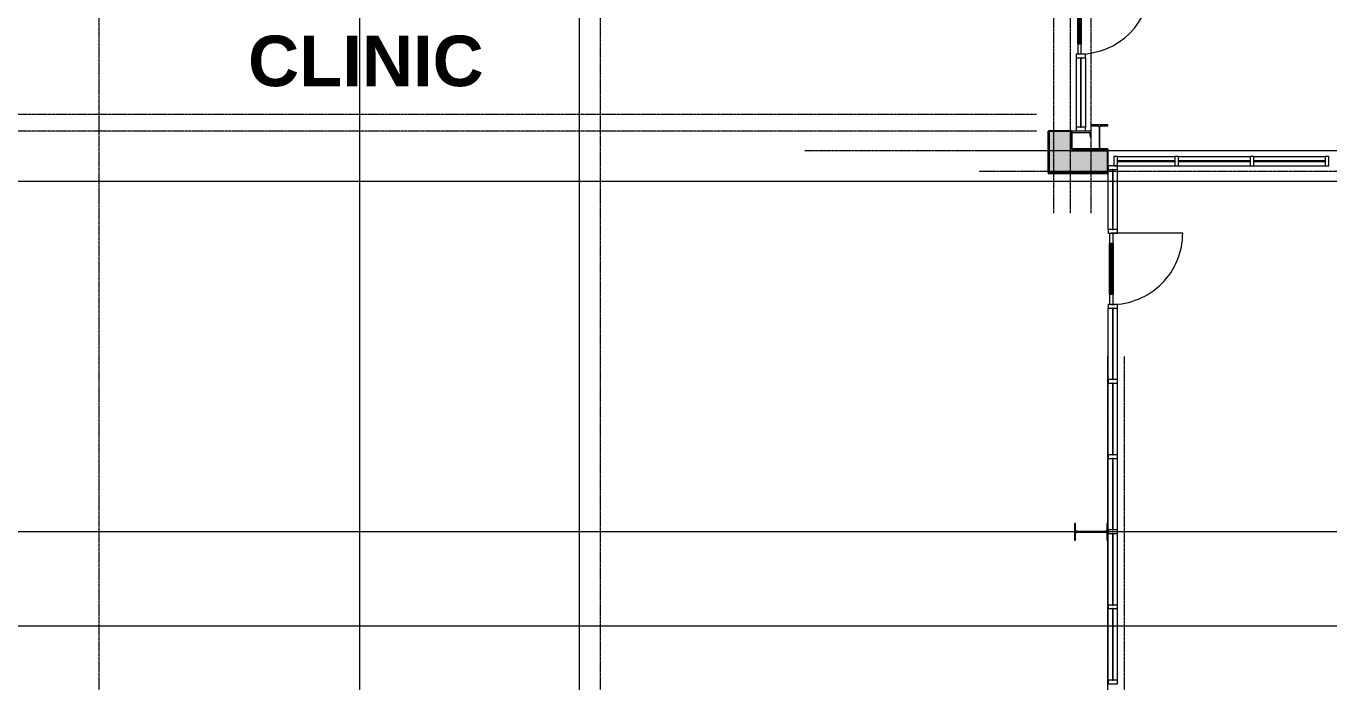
# Model space of a CAD drawing. Header units: inches. Extents: x 25557 to 33164, y -23509 to -20035.
# Drawn here: x 28211 to 28838, y -22615 to -22299 of the extents above; entities that cross this region are included whole.
import ezdxf

# ---------------------------------------------------------------- set-up
doc = ezdxf.new("R2010")
doc.units = ezdxf.units.IN
doc.header["$MEASUREMENT"] = 0
doc.linetypes.add('Grid Line 1_2_', pattern=[0.875, 0.5, -0.125, 0.125, -0.125])
for name, color, linetype, lineweight in [('A-DOOR', 31, 'Continuous', 9), ('A-GLAZ-CURT', 52, 'Continuous', 9), ('A-GLAZ-CWMG', 51, 'Continuous', 9), ('A-WALL', 113, 'Continuous', 25), ('A-WALL-PATT', 111, 'Continuous', 25), ('G-ANNO-SYMB', 111, 'Continuous', 9), ('L-SITE-WALL', 31, 'Continuous', 9), ('M-AREA-IDEN', 171, 'Continuous', 9), ('S-COLS', 52, 'Continuous', 9), ('S-GRID', 1, 'Continuous', 9)]:
    doc.layers.add(name, color=color, linetype=linetype, lineweight=lineweight)
doc.styles.add('Arial_B', font='arialbd.ttf', dxfattribs={"height": 24.354149})
pattern_1 = [(161.57, (5933.279, 0.96), (-7.6802237, -0.0009796), [0, -54.643, 6.067, 0]), (18.43, (5931.359, 0.96), (-7.6802237, 0.0009796), [0, -54.643, 6.067, 0]), (108.43, (5933.279, 0.96), (3.8382953, -19.20136532), [18.211, -42.499]), (71.57, (5931.359, 0.96), (3.8382953, 19.20136532), [18.211, -42.499])]

# ---------------------------------------------------------------- blocks, each defined once
blk = doc.blocks.new('System Panel - Interior Glazing-1220293-Overall Floor Plan')
at = {"layer": 'A-GLAZ-CURT'}
for p, q in [((17.21875, -0.5625), (-17.21875, -0.5625)), ((-17.21875, -0.5625), (-17.21875, -0.9375)), ((-17.21875, -0.9375), (17.21875, -0.9375)), ((17.21875, -0.9375), (17.21875, -0.5625))]:
    blk.add_line(p, q, dxfattribs=at)
blk = doc.blocks.new('System Panel - Interior Glazing-1316041-Overall Floor Plan')
at = {"layer": 'A-GLAZ-CURT'}
for p, q in [((13.84375, -0.5625), (-13.84375, -0.5625)), ((-13.84375, -0.5625), (-13.84375, -0.9375)), ((-13.84375, -0.9375), (13.84375, -0.9375)), ((13.84375, -0.9375), (13.84375, -0.5625))]:
    blk.add_line(p, q, dxfattribs=at)
blk = doc.blocks.new('Rectangular Mullion - Interior 1_75_ x 4_5_-V70-Overall Floor Plan')
at = {"layer": 'A-GLAZ-CWMG'}
for p, q in [((24027.64, -22362.3), (24062.08, -22362.3)), ((24027.64, -22366.8), (24062.08, -22366.8))]:
    blk.add_line(p, q, dxfattribs=at)
blk = doc.blocks.new('Rectangular Mullion - Interior 1_75_ x 4_5_-1179494-Overall Floor Plan')
at = {"layer": 'A-GLAZ-CWMG'}
for p, q in [((24570.45, -22362.3), (24604.89, -22362.3)), ((24570.45, -22366.8), (24604.89, -22366.8))]:
    blk.add_line(p, q, dxfattribs=at)
blk = doc.blocks.new('Rectangular Mullion - Interior 1_75_ x 4_5_-1316040-Overall Floor Plan')
at = {"layer": 'A-GLAZ-CWMG'}
for p, q in [((22804.02, -22362.3), (22831.7, -22362.3)), ((22804.02, -22366.8), (22831.7, -22366.8))]:
    blk.add_line(p, q, dxfattribs=at)
blk = doc.blocks.new('Rectangular Mullion - Interior 1_75_ x 4_5_-1220297-Overall Floor Plan')
at = {"layer": 'A-GLAZ-CWMG', "lineweight": 13}
for p, q in [((-1.75, 3), (0, 3)), ((-1.75, -1.5), (-1.75, 3)), ((0, 3), (0, -1.5)), ((0, -1.5), (-1.75, -1.5))]:
    blk.add_line(p, q, dxfattribs=at)
blk = doc.blocks.new('Rectangular Mullion - Interior 1_75_ x 4_5_-1220290-Overall Floor Plan')
at = {"layer": 'A-GLAZ-CWMG', "lineweight": 13}
for p, q in [((-0.875, 3), (0.875, 3)), ((-0.875, -1.5), (-0.875, 3)), ((0.875, 3), (0.875, -1.5)), ((0.875, -1.5), (-0.875, -1.5))]:
    blk.add_line(p, q, dxfattribs=at)
blk = doc.blocks.new('System Panel - Interior Glazing-1220302-Overall Floor Plan')
at = {"layer": 'A-GLAZ-CURT'}
for p, q in [((16.71875, -0.5625), (-16.71875, -0.5625)), ((-16.71875, -0.5625), (-16.71875, -0.9375)), ((-16.71875, -0.9375), (16.71875, -0.9375)), ((16.71875, -0.9375), (16.71875, -0.5625))]:
    blk.add_line(p, q, dxfattribs=at)
blk = doc.blocks.new('Door_Single_Storefront - one-1305252-Overall Floor Plan')
at = {"layer": 'A-DOOR'}
for p, q in [((-17.21875, 34.4375), (-17.21875, 0)), ((-12.21875, 1), (-17.21875, 1)), ((-12.21875, -0.75), (-12.21875, 1)), ((-12.21875, 1), (12.21875, 1)), ((12.21875, 0.5), (-12.21875, 0.5)), ((-12.21875, 0.5), (-12.21875, -0.25)), ((17.21875, 1), (12.21875, 1)), ((12.21875, 1), (12.21875, -0.75)), ((12.21875, -0.25), (12.21875, 0.5)), ((-17.21875, -0.75), (-12.21875, -0.75)), ((-12.21875, -0.25), (12.21875, -0.25)), ((12.21875, -0.75), (-12.21875, -0.75)), ((12.21875, -0.75), (17.21875, -0.75))]:
    blk.add_line(p, q, dxfattribs=at)
blk.add_arc((-17.21875, 0), 34.4375, 360, 90, dxfattribs=at)
blk = doc.blocks.new('Rectangular Mullion - Interior 1_75_ x 4_5_-1305250-Overall Floor Plan')
at = {"layer": 'A-GLAZ-CWMG'}
for p, q in [((22784.14, -21349.74), (22784.14, -21383.18)), ((22788.64, -21349.74), (22788.64, -21383.18))]:
    blk.add_line(p, q, dxfattribs=at)
blk = doc.blocks.new('Rectangular Mullion - Interior 1_75_ x 4_5_-1220298-Overall Floor Plan')
at = {"layer": 'A-GLAZ-CWMG', "lineweight": 13}
for p, q in [((0, 3), (-1.75, 3)), ((-1.75, 3), (-1.75, -1.5)), ((0, -1.5), (0, 3)), ((-1.75, -1.5), (0, -1.5))]:
    blk.add_line(p, q, dxfattribs=at)
blk = doc.blocks.new('System Panel - Interior Glazing-1316223-Overall Floor Plan')
at = {"layer": 'A-GLAZ-CURT'}
for p, q in [((14.4375, 0.9375), (-14.4375, 0.9375)), ((-14.4375, 0.9375), (-14.4375, 0.5625)), ((-14.4375, 0.5625), (14.4375, 0.5625)), ((14.4375, 0.5625), (14.4375, 0.9375))]:
    blk.add_line(p, q, dxfattribs=at)
blk = doc.blocks.new('Rectangular Mullion - Interior 1_75_ x 4_5_-1316220-Overall Floor Plan')
at = {"layer": 'A-GLAZ-CWMG'}
for p, q in [((22799.52, -22397.43), (22799.52, -22368.55)), ((22804.02, -22397.43), (22804.02, -22368.55))]:
    blk.add_line(p, q, dxfattribs=at)
blk = doc.blocks.new('Rectangular Mullion - Interior 1_75_ x 4_5_-1220308-Overall Floor Plan')
at = {"layer": 'A-GLAZ-CWMG', "lineweight": 13}
for p, q in [((0, 1.5), (-1.75, 1.5)), ((-1.75, 1.5), (-1.75, -3)), ((0, -3), (0, 1.5)), ((-1.75, -3), (0, -3))]:
    blk.add_line(p, q, dxfattribs=at)
blk = doc.blocks.new('Rectangular Mullion - Interior 1_75_ x 4_5_-1220285-Overall Floor Plan')
at = {"layer": 'A-GLAZ-CWMG', "lineweight": 13}
for p, q in [((-0.875, 1.5), (0.875, 1.5)), ((-0.875, -3), (-0.875, 1.5)), ((0.875, 1.5), (0.875, -3)), ((0.875, -3), (-0.875, -3))]:
    blk.add_line(p, q, dxfattribs=at)
blk = doc.blocks.new('System Panel - Interior Glazing-1220306-Overall Floor Plan')
at = {"layer": 'A-GLAZ-CURT'}
for p, q in [((17.21875, 0.9375), (-17.21875, 0.9375)), ((-17.21875, 0.9375), (-17.21875, 0.5625)), ((-17.21875, 0.5625), (17.21875, 0.5625)), ((17.21875, 0.5625), (17.21875, 0.9375))]:
    blk.add_line(p, q, dxfattribs=at)
blk = doc.blocks.new('Rectangular Mullion - Interior 1_75_ x 4_5_-1314717-Overall Floor Plan')
at = {"layer": 'A-GLAZ-CWMG'}
for p, q in [((22799.52, -22542.18), (22799.52, -22507.74)), ((22804.02, -22542.18), (22804.02, -22507.74))]:
    blk.add_line(p, q, dxfattribs=at)
blk = doc.blocks.new('Rectangular Mullion - Interior 1_75_ x 4_5_-1314720-Overall Floor Plan')
at = {"layer": 'A-GLAZ-CWMG', "lineweight": 13}
for p, q in [((-0.875, 1.5), (0.875, 1.5)), ((-0.875, -3), (-0.875, 1.5)), ((0.875, 1.5), (0.875, -3)), ((0.875, -3), (-0.875, -3))]:
    blk.add_line(p, q, dxfattribs=at)
blk = doc.blocks.new('Door_Single_Storefront - one-1315443-Overall Floor Plan')
at = {"layer": 'A-DOOR'}
for p, q in [((-17.21875, 34.4375), (-17.21875, 0)), ((-12.21875, 1), (-17.21875, 1)), ((-12.21875, -0.75), (-12.21875, 1)), ((-12.21875, 1), (12.21875, 1)), ((12.21875, 0.5), (-12.21875, 0.5)), ((-12.21875, 0.5), (-12.21875, -0.25)), ((17.21875, 1), (12.21875, 1)), ((12.21875, 1), (12.21875, -0.75)), ((12.21875, -0.25), (12.21875, 0.5)), ((-17.21875, -0.75), (-12.21875, -0.75)), ((-12.21875, -0.25), (12.21875, -0.25)), ((12.21875, -0.75), (-12.21875, -0.75)), ((12.21875, -0.75), (17.21875, -0.75))]:
    blk.add_line(p, q, dxfattribs=at)
blk.add_arc((-17.21875, 0), 34.4375, 360, 90, dxfattribs=at)
blk = doc.blocks.new('Rectangular Mullion - Interior 1_75_ x 4_5_-1315442-Overall Floor Plan')
at = {"layer": 'A-GLAZ-CWMG'}
for p, q in [((22799.52, -22469.8), (22799.52, -22435.37)), ((22804.02, -22469.8), (22804.02, -22435.37))]:
    blk.add_line(p, q, dxfattribs=at)

msp = doc.modelspace()

# ---------------------------------------------------------------- hatches: boundary and pattern name
at = {"layer": 'A-WALL-PATT', "lineweight": 9}
h = msp.add_hatch(dxfattribs=at)
h.set_pattern_fill('FP_16', color=256, style=0, pattern_type=2)
h.set_pattern_definition(pattern_1)
h.paths.add_polyline_path([(28713.71, -22359.55), (28713.71, -22350.18), (28703.71, -22350.18), (28703.71, -22359.55)], flags=0)
h.paths.add_polyline_path([(28703.71, -22276.55), (28713.71, -22276.55), (28713.71, -21385.18), (28703.71, -21385.18), (28703.71, -22259.21)], flags=0)
h.paths.add_polyline_path([(28713.71, -21143.68), (28713.71, -21134.3), (28703.71, -21134.3), (28703.71, -21143.68)], flags=0)
h = msp.add_hatch(dxfattribs=at)
h.set_pattern_fill('FP_16', color=256, style=0, pattern_type=2)
h.set_pattern_definition(pattern_1)
h.paths.add_polyline_path([(31671.83, -22369.55), (31671.83, -22359.55), (31495.08, -22359.55), (31495.08, -22369.55)], flags=0)
h.paths.add_polyline_path([(31414.58, -22369.55), (31414.58, -22359.55), (31093.08, -22359.55), (31093.08, -22369.55), (31328.63, -22369.55)], flags=0)
h.paths.add_polyline_path([(31051.08, -22369.55), (31051.08, -22359.55), (30851.83, -22359.55), (30851.83, -22369.55), (30913.92, -22369.55)], flags=0)
h.paths.add_polyline_path([(30775.21, -22369.55), (30775.21, -22359.55), (30562.33, -22359.55), (30562.33, -22369.55), (30741.13, -22369.55)], flags=0)
h.paths.add_polyline_path([(28731.71, -22369.55), (28731.71, -22359.55), (28703.71, -22359.55), (28703.71, -22369.55)], flags=0)
at = {"layer": 'S-COLS'}
h = msp.add_hatch(dxfattribs=at)
h.set_pattern_fill('FP_13', color=256, style=0, pattern_type=2)
h.set_pattern_definition([(45, (5932.32, 0), (-19.00703, 19.00703), []), (45, (5932.32, 28.8), (-19.00703, 19.00703), [])])
h.paths.add_polyline_path([(28713.71, -22353.07), (28714.02, -22352.94), (28714.14, -22352.63), (28714.45, -22350.7), (28722.97, -22350.7), (28723.4, -22352.94), (28723.71, -22353.07), (28723.71, -22350.18), (28713.71, -22350.18)], flags=0)

# ---------------------------------------------------------------- linework, layer by layer
at = {"layer": 'A-WALL', "lineweight": 9}
for p, q in [((28703.71, -22369.55), (28703.71, -22350.18)), ((28713.71, -22350.18), (28713.71, -22359.55)), ((28713.71, -22359.55), (28731.71, -22359.55)), ((28703.71, -22369.55), (28731.71, -22369.55))]:
    msp.add_line(p, q, dxfattribs=at)
at = {"layer": 'G-ANNO-SYMB'}
for p, q in [((28477.26, -20694.34), (28477.26, -22908.84)), ((28371.49, -20818.08), (28371.49, -22908.84)), ((32245.84, -22374.36), (27929.61, -22374.36)), ((32242.21, -22588.63), (27925.98, -22588.63))]:
    msp.add_line(p, q, dxfattribs=at)
at = {"layer": 'L-SITE-WALL', "lineweight": 25}
for p, q in [((28702.96, -22350.18), (28702.96, -22370.3)), ((28714.46, -22350.18), (28702.96, -22350.18)), ((28714.46, -22358.8), (28714.46, -22350.18)), ((28731.71, -22358.8), (28714.46, -22358.8)), ((28731.71, -22370.3), (28731.71, -22358.8)), ((28702.96, -22370.3), (28731.71, -22370.3))]:
    msp.add_line(p, q, dxfattribs=at)
at = {"layer": 'S-COLS', "lineweight": 15}
for p, q in [((28723.71, -22350.18), (28713.71, -22350.18)), ((28713.71, -22350.18), (28713.71, -22353.07)), ((28714.14, -22352.63), (28714.45, -22350.7)), ((28714.45, -22350.7), (28722.97, -22350.7)), ((28722.97, -22350.7), (28723.27, -22352.63)), ((28731.71, -22347.05), (28723.71, -22347.05)), ((28723.71, -22347.05), (28723.71, -22347.49)), ((28723.71, -22347.49), (28726.87, -22347.49)), ((28723.71, -22353.07), (28723.71, -22350.18)), ((28727.57, -22348.18), (28727.57, -22358.43)), ((28727.85, -22358.43), (28727.85, -22348.18)), ((28728.55, -22347.49), (28731.71, -22347.49)), ((28731.71, -22347.49), (28731.71, -22347.05)), ((28726.87, -22359.12), (28723.71, -22359.12)), ((28723.71, -22359.12), (28723.71, -22359.55)), ((28723.71, -22359.55), (28731.71, -22359.55)), ((28731.71, -22359.12), (28728.55, -22359.12)), ((28731.71, -22359.55), (28731.71, -22359.12)), ((28716.14, -22539.05), (28715.71, -22539.05)), ((28715.71, -22539.05), (28715.71, -22547.05)), ((28716.14, -22542.22), (28716.14, -22539.05)), ((28716.14, -22547.05), (28716.14, -22543.89)), ((28730.58, -22542.91), (28716.83, -22542.91)), ((28716.83, -22543.2), (28730.58, -22543.2)), ((28731.71, -22539.05), (28731.28, -22539.05)), ((28731.28, -22539.05), (28731.28, -22542.22)), ((28731.28, -22543.89), (28731.28, -22547.05)), ((28731.71, -22547.05), (28731.71, -22539.05)), ((28715.71, -22547.05), (28716.14, -22547.05)), ((28731.28, -22547.05), (28731.71, -22547.05))]:
    msp.add_line(p, q, dxfattribs=at)
for centre, radius, start, end in [((28726.87, -22348.18), 0.691, 0, 90), ((28728.55, -22348.18), 0.691, 90, 180), ((28713.71, -22352.63), 0.436, 270, 0), ((28723.71, -22352.63), 0.436, 180, 270), ((28726.87, -22358.43), 0.691, 270, 0), ((28728.55, -22358.43), 0.691, 180, 270), ((28716.83, -22542.22), 0.691, 180, 270), ((28716.83, -22543.89), 0.691, 90, 180), ((28730.58, -22542.22), 0.691, 270, 0), ((28730.58, -22543.89), 0.691, 0, 90)]:
    msp.add_arc(centre, radius, start, end, dxfattribs=at)
at = {"layer": 'S-GRID', "linetype": 'Grid Line 1_2_'}
for p, q in [((28246.21, -23155.1), (28246.21, -20130.85)), ((28487.46, -23155.1), (28487.46, -20130.85)), ((28713.71, -22389.58), (28713.71, -20130.85)), ((28705.71, -22389.58), (28705.71, -20550.05)), ((28713.71, -22389.58), (28713.71, -20646.05)), ((28723.71, -22389.58), (28723.71, -20646.05)), ((28697.33, -22342.05), (27499.68, -22342.05)), ((28697.33, -22350.05), (27403.68, -22350.05)), ((32651.38, -22359.55), (28585.83, -22359.55)), ((33029.79, -22359.55), (28669.83, -22359.55)), ((32933.79, -22369.55), (28669.83, -22369.55)), ((28731.71, -23059.1), (28731.71, -22458.61)), ((28739.71, -23155.1), (28739.71, -22458.61)), ((32359.66, -22543.05), (27403.68, -22543.05)), ((32651.38, -22543.05), (27722.53, -22543.05)), ((28731.71, -23317.24), (28731.71, -22542.61))]:
    msp.add_line(p, q, dxfattribs=at)

# ---------------------------------------------------------------- block references
at = {"layer": 'A-DOOR'}
for name, p, rotation in [('Door_Single_Storefront - one-1305252-Overall Floor Plan', (28717.96, -22295.77), 270), ('Door_Single_Storefront - one-1315443-Overall Floor Plan', (28733.33, -22416.4), 270.0000000000069)]:
    msp.add_blockref(name, p, dxfattribs=dict(at, rotation=rotation))
at = {"layer": 'A-GLAZ-CURT'}
for name, p, rotation in [('System Panel - Interior Glazing-1220302-Overall Floor Plan', (28717.96, -22331.46), 90), ('System Panel - Interior Glazing-1316223-Overall Floor Plan', (28733.33, -22382.99), 270.0000000000069), ('System Panel - Interior Glazing-1316041-Overall Floor Plan', (28750.18, -22365.3), 180), ('System Panel - Interior Glazing-1220293-Overall Floor Plan', (28782.99, -22365.3), 180), ('System Panel - Interior Glazing-1220293-Overall Floor Plan', (28819.18, -22365.3), 180), ('System Panel - Interior Glazing-1220306-Overall Floor Plan', (28733.33, -22452.58), 270.0000000000069), ('System Panel - Interior Glazing-1220306-Overall Floor Plan', (28733.33, -22488.77), 270.0000000000069), ('System Panel - Interior Glazing-1220306-Overall Floor Plan', (28733.33, -22524.96), 270.0000000000069), ('System Panel - Interior Glazing-1220306-Overall Floor Plan', (28733.33, -22561.15), 270.0000000000069), ('System Panel - Interior Glazing-1220306-Overall Floor Plan', (28733.33, -22597.33), 270.0000000000069)]:
    msp.add_blockref(name, p, dxfattribs=dict(at, rotation=rotation))
at = {"layer": 'A-GLAZ-CWMG', "extrusion": (0, 0, -1)}
for name, p, rotation in [('Rectangular Mullion - Interior 1_75_ x 4_5_-1220290-Overall Floor Plan', (-28717.96, -22313.87), 90), ('Rectangular Mullion - Interior 1_75_ x 4_5_-1314720-Overall Floor Plan', (-28733.33, -22398.3), 269.9999999999931), ('Rectangular Mullion - Interior 1_75_ x 4_5_-1314720-Overall Floor Plan', (-28733.33, -22434.49), 269.9999999999931), ('Rectangular Mullion - Interior 1_75_ x 4_5_-1314720-Overall Floor Plan', (-28733.33, -22470.68), 269.9999999999931), ('Rectangular Mullion - Interior 1_75_ x 4_5_-1314720-Overall Floor Plan', (-28733.33, -22506.87), 269.9999999999931), ('Rectangular Mullion - Interior 1_75_ x 4_5_-1314720-Overall Floor Plan', (-28733.33, -22543.05), 269.9999999999931), ('Rectangular Mullion - Interior 1_75_ x 4_5_-1314720-Overall Floor Plan', (-28733.33, -22579.24), 269.9999999999931), ('Rectangular Mullion - Interior 1_75_ x 4_5_-1220285-Overall Floor Plan', (-28733.33, -22615.43), 269.9999999999931)]:
    msp.add_blockref(name, p, dxfattribs=dict(at, rotation=rotation))
at = {"layer": 'A-GLAZ-CWMG'}
for name, p in [('Rectangular Mullion - Interior 1_75_ x 4_5_-1305250-Overall Floor Plan', (5932.32, -965)), ('Rectangular Mullion - Interior 1_75_ x 4_5_-1316040-Overall Floor Plan', (5932.32, 0)), ('Rectangular Mullion - Interior 1_75_ x 4_5_-1179494-Overall Floor Plan', (4195.32, 0)), ('Rectangular Mullion - Interior 1_75_ x 4_5_-V70-Overall Floor Plan', (4774.32, 0)), ('Rectangular Mullion - Interior 1_75_ x 4_5_-1316220-Overall Floor Plan', (5932.32, 0)), ('Rectangular Mullion - Interior 1_75_ x 4_5_-1315442-Overall Floor Plan', (5932.32, 0)), ('Rectangular Mullion - Interior 1_75_ x 4_5_-1314717-Overall Floor Plan', (5932.32, 36.19)), ('Rectangular Mullion - Interior 1_75_ x 4_5_-1314717-Overall Floor Plan', (5932.32, 0)), ('Rectangular Mullion - Interior 1_75_ x 4_5_-1314717-Overall Floor Plan', (5932.32, -36.19)), ('Rectangular Mullion - Interior 1_75_ x 4_5_-1314717-Overall Floor Plan', (5932.32, -72.37))]:
    msp.add_blockref(name, p, dxfattribs=at)
for name, p, rotation in [('Rectangular Mullion - Interior 1_75_ x 4_5_-1220298-Overall Floor Plan', (28717.96, -22349.93), 270), ('Rectangular Mullion - Interior 1_75_ x 4_5_-1220308-Overall Floor Plan', (28733.33, -22366.8), 90.00000000000688)]:
    msp.add_blockref(name, p, dxfattribs=dict(at, rotation=rotation))
at = {"layer": 'A-GLAZ-CWMG', "extrusion": (0, 0, -1)}
for name, p in [('Rectangular Mullion - Interior 1_75_ x 4_5_-1220297-Overall Floor Plan', (-28734.58, -22365.3)), ('Rectangular Mullion - Interior 1_75_ x 4_5_-1220290-Overall Floor Plan', (-28764.9, -22365.3)), ('Rectangular Mullion - Interior 1_75_ x 4_5_-1220290-Overall Floor Plan', (-28801.08, -22365.3)), ('Rectangular Mullion - Interior 1_75_ x 4_5_-1220290-Overall Floor Plan', (-28837.27, -22365.3))]:
    msp.add_blockref(name, p, dxfattribs=at)

# ---------------------------------------------------------------- texts
at = {"layer": 'M-AREA-IDEN', "insert": (28374.58, -22304.1), "char_height": 24.354, "width": 131.616, "attachment_point": 2, "line_spacing_factor": 0.938532, "style": 'Arial_B'}
msp.add_mtext('CLINIC', dxfattribs=at)

doc.saveas('drawing.dxf')
